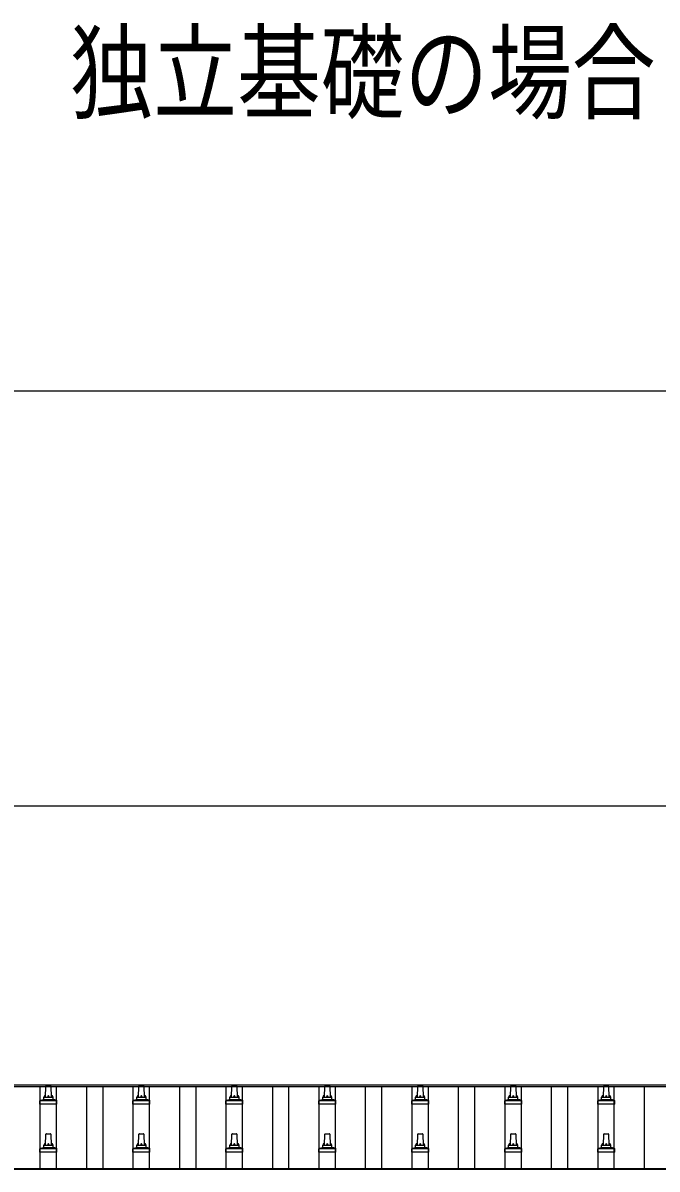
# Model space of a CAD drawing. Units: millimetres, scale not verified. Extents: x -21025 to 21025, y -14850 to 14850.
# Drawn here: x -13213 to -11849, y -3329 to -863 of the extents above; entities that cross this region are included whole.
import ezdxf
from ezdxf.enums import TextEntityAlignment as Align

# ---------------------------------------------------------------- set-up
doc = ezdxf.new("R2010")
doc.units = ezdxf.units.MM
doc.header["$LTSCALE"] = 60
for name, color, linetype in [('0-2_USER1', 3, 'Continuous'), ('0-3_YKK_11', 7, 'Continuous'), ('0-5_YKK_13', 4, 'Continuous'), ('0-6_YKK_A1', 4, 'Continuous'), ('0-7_YKK_D', 6, 'Continuous')]:
    doc.layers.add(name, color=color, linetype=linetype)
doc.styles.add('ＭＳ ゴシック', font='')
doc.styles.get('ＭＳ ゴシック').set_extended_font_data('MS Gothic')

msp = doc.modelspace()

# ---------------------------------------------------------------- linework, layer by layer
at = {"layer": '0-3_YKK_11'}
msp.add_line((6445.26, -1655.39), (-18105.75, -1655.39), dxfattribs=at)
at = {"layer": '0-5_YKK_13'}
for p, q in [((-13164.4, -3174.48), (-13163.67, -3150.96)), ((-13162.68, -3149.98), (-13154.13, -3149.98)), ((-13153.13, -3150.96), (-13152.4, -3174.48)), ((-12964.4, -3174.48), (-12963.67, -3150.96)), ((-12962.68, -3149.98), (-12954.13, -3149.98)), ((-12953.13, -3150.96), (-12952.4, -3174.48)), ((-12764.4, -3174.48), (-12763.67, -3150.96)), ((-12762.68, -3149.98), (-12754.13, -3149.98)), ((-12753.13, -3150.96), (-12752.4, -3174.48)), ((-12564.4, -3174.48), (-12563.67, -3150.96)), ((-12562.68, -3149.98), (-12554.13, -3149.98)), ((-12553.13, -3150.96), (-12552.4, -3174.48)), ((-12364.4, -3174.48), (-12363.67, -3150.96)), ((-12362.68, -3149.98), (-12354.13, -3149.98)), ((-12353.13, -3150.96), (-12352.4, -3174.48)), ((-12164.4, -3174.48), (-12163.67, -3150.96)), ((-12162.68, -3149.98), (-12154.13, -3149.98)), ((-12153.13, -3150.96), (-12152.4, -3174.48)), ((-11964.4, -3174.48), (-11963.67, -3150.96)), ((-11962.68, -3149.98), (-11954.13, -3149.98)), ((-11953.13, -3150.96), (-11952.4, -3174.48)), ((-13176.27, -3181.48), (-13140.53, -3181.48)), ((-13175.89, -3181.3), (-13169.17, -3179.67)), ((-13168.78, -3179.48), (-13148.02, -3179.48)), ((-13168.4, -3178.7), (-13168.4, -3174.48)), ((-13167.4, -3174.48), (-13149.4, -3174.48)), ((-13148.4, -3178.7), (-13148.4, -3174.48)), ((-13140.92, -3181.3), (-13147.64, -3179.67)), ((-12976.27, -3181.48), (-12940.53, -3181.48)), ((-12975.89, -3181.3), (-12969.17, -3179.67)), ((-12968.78, -3179.48), (-12948.02, -3179.48)), ((-12968.4, -3178.7), (-12968.4, -3174.48)), ((-12967.4, -3174.48), (-12949.4, -3174.48)), ((-12948.4, -3178.7), (-12948.4, -3174.48)), ((-12940.92, -3181.3), (-12947.64, -3179.67)), ((-12776.27, -3181.48), (-12740.53, -3181.48)), ((-12775.89, -3181.3), (-12769.17, -3179.67)), ((-12768.78, -3179.48), (-12748.02, -3179.48)), ((-12768.4, -3178.7), (-12768.4, -3174.48)), ((-12767.4, -3174.48), (-12749.4, -3174.48)), ((-12748.4, -3178.7), (-12748.4, -3174.48)), ((-12740.92, -3181.3), (-12747.64, -3179.67)), ((-12576.27, -3181.48), (-12540.53, -3181.48)), ((-12575.89, -3181.3), (-12569.17, -3179.67)), ((-12568.78, -3179.48), (-12548.02, -3179.48)), ((-12568.4, -3178.7), (-12568.4, -3174.48)), ((-12567.4, -3174.48), (-12549.4, -3174.48)), ((-12548.4, -3178.7), (-12548.4, -3174.48)), ((-12540.92, -3181.3), (-12547.64, -3179.67)), ((-12376.27, -3181.48), (-12340.53, -3181.48)), ((-12375.89, -3181.3), (-12369.17, -3179.67)), ((-12368.78, -3179.48), (-12348.02, -3179.48)), ((-12368.4, -3178.7), (-12368.4, -3174.48)), ((-12367.4, -3174.48), (-12349.4, -3174.48)), ((-12348.4, -3178.7), (-12348.4, -3174.48)), ((-12340.92, -3181.3), (-12347.64, -3179.67)), ((-12176.27, -3181.48), (-12140.53, -3181.48)), ((-12175.89, -3181.3), (-12169.17, -3179.67)), ((-12168.78, -3179.48), (-12148.02, -3179.48)), ((-12168.4, -3178.7), (-12168.4, -3174.48)), ((-12167.4, -3174.48), (-12149.4, -3174.48)), ((-12148.4, -3178.7), (-12148.4, -3174.48)), ((-12140.92, -3181.3), (-12147.64, -3179.67)), ((-11976.27, -3181.48), (-11940.53, -3181.48)), ((-11975.89, -3181.3), (-11969.17, -3179.67)), ((-11968.78, -3179.48), (-11948.02, -3179.48)), ((-11968.4, -3178.7), (-11968.4, -3174.48)), ((-11967.4, -3174.48), (-11949.4, -3174.48)), ((-11948.4, -3178.7), (-11948.4, -3174.48)), ((-11940.92, -3181.3), (-11947.64, -3179.67)), ((-13176.65, -3189.98), (-13176.65, -3182.27)), ((-13140.15, -3189.98), (-13176.65, -3189.98)), ((-13140.15, -3189.98), (-13140.15, -3182.27)), ((-12976.65, -3189.98), (-12976.65, -3182.27)), ((-12940.15, -3189.98), (-12976.65, -3189.98)), ((-12940.15, -3189.98), (-12940.15, -3182.27)), ((-12776.65, -3189.98), (-12776.65, -3182.27)), ((-12740.15, -3189.98), (-12776.65, -3189.98)), ((-12740.15, -3189.98), (-12740.15, -3182.27)), ((-12576.65, -3189.98), (-12576.65, -3182.27)), ((-12540.15, -3189.98), (-12576.65, -3189.98)), ((-12540.15, -3189.98), (-12540.15, -3182.27)), ((-12376.65, -3189.98), (-12376.65, -3182.27)), ((-12340.15, -3189.98), (-12376.65, -3189.98)), ((-12340.15, -3189.98), (-12340.15, -3182.27)), ((-12176.65, -3189.98), (-12176.65, -3182.27)), ((-12140.15, -3189.98), (-12176.65, -3189.98)), ((-12140.15, -3189.98), (-12140.15, -3182.27)), ((-11976.65, -3189.98), (-11976.65, -3182.27)), ((-11940.15, -3189.98), (-11976.65, -3189.98)), ((-11940.15, -3189.98), (-11940.15, -3182.27)), ((-13164.4, -3277.82), (-13163.67, -3254.29)), ((-13162.68, -3253.32), (-13154.13, -3253.32)), ((-13153.13, -3254.29), (-13152.4, -3277.82)), ((-12964.4, -3277.82), (-12963.67, -3254.29)), ((-12962.68, -3253.32), (-12954.13, -3253.32)), ((-12953.13, -3254.29), (-12952.4, -3277.82)), ((-12764.4, -3277.82), (-12763.67, -3254.29)), ((-12762.68, -3253.32), (-12754.13, -3253.32)), ((-12753.13, -3254.29), (-12752.4, -3277.82)), ((-12564.4, -3277.82), (-12563.67, -3254.29)), ((-12562.68, -3253.32), (-12554.13, -3253.32)), ((-12553.13, -3254.29), (-12552.4, -3277.82)), ((-12364.4, -3277.82), (-12363.67, -3254.29)), ((-12362.68, -3253.32), (-12354.13, -3253.32)), ((-12353.13, -3254.29), (-12352.4, -3277.82)), ((-12164.4, -3277.82), (-12163.67, -3254.29)), ((-12162.68, -3253.32), (-12154.13, -3253.32)), ((-12153.13, -3254.29), (-12152.4, -3277.82)), ((-11964.4, -3277.82), (-11963.67, -3254.29)), ((-11962.68, -3253.32), (-11954.13, -3253.32)), ((-11953.13, -3254.29), (-11952.4, -3277.82)), ((-13168.4, -3282.03), (-13168.4, -3277.82)), ((-13167.4, -3277.82), (-13149.4, -3277.82)), ((-13148.4, -3282.03), (-13148.4, -3277.82)), ((-12968.4, -3282.03), (-12968.4, -3277.82)), ((-12967.4, -3277.82), (-12949.4, -3277.82)), ((-12948.4, -3282.03), (-12948.4, -3277.82)), ((-12768.4, -3282.03), (-12768.4, -3277.82)), ((-12767.4, -3277.82), (-12749.4, -3277.82)), ((-12748.4, -3282.03), (-12748.4, -3277.82)), ((-12568.4, -3282.03), (-12568.4, -3277.82)), ((-12567.4, -3277.82), (-12549.4, -3277.82)), ((-12548.4, -3282.03), (-12548.4, -3277.82)), ((-12368.4, -3282.03), (-12368.4, -3277.82)), ((-12367.4, -3277.82), (-12349.4, -3277.82)), ((-12348.4, -3282.03), (-12348.4, -3277.82)), ((-12168.4, -3282.03), (-12168.4, -3277.82)), ((-12167.4, -3277.82), (-12149.4, -3277.82)), ((-12148.4, -3282.03), (-12148.4, -3277.82)), ((-11968.4, -3282.03), (-11968.4, -3277.82)), ((-11967.4, -3277.82), (-11949.4, -3277.82)), ((-11948.4, -3282.03), (-11948.4, -3277.82)), ((-13176.65, -3293.32), (-13176.65, -3285.6)), ((-13140.15, -3293.32), (-13176.65, -3293.32)), ((-13176.27, -3284.82), (-13140.53, -3284.82)), ((-13175.89, -3284.63), (-13169.17, -3283)), ((-13168.78, -3282.82), (-13148.02, -3282.82)), ((-13140.92, -3284.63), (-13147.64, -3283)), ((-13140.15, -3293.32), (-13140.15, -3285.6)), ((-12976.65, -3293.32), (-12976.65, -3285.6)), ((-12940.15, -3293.32), (-12976.65, -3293.32)), ((-12976.27, -3284.82), (-12940.53, -3284.82)), ((-12975.89, -3284.63), (-12969.17, -3283)), ((-12968.78, -3282.82), (-12948.02, -3282.82)), ((-12940.92, -3284.63), (-12947.64, -3283)), ((-12940.15, -3293.32), (-12940.15, -3285.6)), ((-12776.65, -3293.32), (-12776.65, -3285.6)), ((-12740.15, -3293.32), (-12776.65, -3293.32)), ((-12776.27, -3284.82), (-12740.53, -3284.82)), ((-12775.89, -3284.63), (-12769.17, -3283)), ((-12768.78, -3282.82), (-12748.02, -3282.82)), ((-12740.92, -3284.63), (-12747.64, -3283)), ((-12740.15, -3293.32), (-12740.15, -3285.6)), ((-12576.65, -3293.32), (-12576.65, -3285.6)), ((-12540.15, -3293.32), (-12576.65, -3293.32)), ((-12576.27, -3284.82), (-12540.53, -3284.82)), ((-12575.89, -3284.63), (-12569.17, -3283)), ((-12568.78, -3282.82), (-12548.02, -3282.82)), ((-12540.92, -3284.63), (-12547.64, -3283)), ((-12540.15, -3293.32), (-12540.15, -3285.6)), ((-12376.65, -3293.32), (-12376.65, -3285.6)), ((-12340.15, -3293.32), (-12376.65, -3293.32)), ((-12376.27, -3284.82), (-12340.53, -3284.82)), ((-12375.89, -3284.63), (-12369.17, -3283)), ((-12368.78, -3282.82), (-12348.02, -3282.82)), ((-12340.92, -3284.63), (-12347.64, -3283)), ((-12340.15, -3293.32), (-12340.15, -3285.6)), ((-12176.65, -3293.32), (-12176.65, -3285.6)), ((-12140.15, -3293.32), (-12176.65, -3293.32)), ((-12176.27, -3284.82), (-12140.53, -3284.82)), ((-12175.89, -3284.63), (-12169.17, -3283)), ((-12168.78, -3282.82), (-12148.02, -3282.82)), ((-12140.92, -3284.63), (-12147.64, -3283)), ((-12140.15, -3293.32), (-12140.15, -3285.6)), ((-11976.65, -3293.32), (-11976.65, -3285.6)), ((-11940.15, -3293.32), (-11976.65, -3293.32)), ((-11976.27, -3284.82), (-11940.53, -3284.82)), ((-11975.89, -3284.63), (-11969.17, -3283)), ((-11968.78, -3282.82), (-11948.02, -3282.82)), ((-11940.92, -3284.63), (-11947.64, -3283)), ((-11940.15, -3293.32), (-11940.15, -3285.6))]:
    msp.add_line(p, q, dxfattribs=at)
for centre, radius, start, end in [((-13162.68, -3150.98), 1, 90, 178.60509), ((-13154.13, -3150.98), 1, 1.39491, 90), ((-12962.68, -3150.98), 1, 90, 178.60509), ((-12954.13, -3150.98), 1, 1.39491, 90), ((-12762.68, -3150.98), 1, 90, 178.60509), ((-12754.13, -3150.98), 1, 1.39491, 90), ((-12562.68, -3150.98), 1, 90, 178.60509), ((-12554.13, -3150.98), 1, 1.39491, 90), ((-12362.68, -3150.98), 1, 90, 178.60509), ((-12354.13, -3150.98), 1, 1.39491, 90), ((-12162.68, -3150.98), 1, 90, 178.60509), ((-12154.13, -3150.98), 1, 1.39491, 90), ((-11962.68, -3150.98), 1, 90, 178.60509), ((-11954.13, -3150.98), 1, 1.39491, 90), ((-13175.65, -3182.27), 1, 103.62699, 180), ((-13169.4, -3178.7), 1, 283.62699, 0), ((-13164.32, -3175.12), 4.13, 90, 171.17633), ((-13167.4, -3175.48), 1, 90, 180), ((-13155.07, -3174.48), 4.83, 133.60282, 180), ((-13161.73, -3174.48), 4.83, 0, 46.39718), ((-13152.49, -3175.12), 4.13, 8.82367, 90), ((-13149.4, -3175.48), 1, 0, 90), ((-13147.4, -3178.7), 1, 180, 256.37301), ((-13141.15, -3182.27), 1, 0, 76.37301), ((-12975.65, -3182.27), 1, 103.62699, 180), ((-12969.4, -3178.7), 1, 283.62699, 0), ((-12964.32, -3175.12), 4.13, 90, 171.17633), ((-12967.4, -3175.48), 1, 90, 180), ((-12955.07, -3174.48), 4.83, 133.60282, 180), ((-12961.73, -3174.48), 4.83, 0, 46.39718), ((-12952.49, -3175.12), 4.13, 8.82367, 90), ((-12949.4, -3175.48), 1, 0, 90), ((-12947.4, -3178.7), 1, 180, 256.37301), ((-12941.15, -3182.27), 1, 0, 76.37301), ((-12775.65, -3182.27), 1, 103.62699, 180), ((-12769.4, -3178.7), 1, 283.62699, 0), ((-12764.32, -3175.12), 4.13, 90, 171.17633), ((-12767.4, -3175.48), 1, 90, 180), ((-12755.07, -3174.48), 4.83, 133.60282, 180), ((-12761.73, -3174.48), 4.83, 0, 46.39718), ((-12752.49, -3175.12), 4.13, 8.82367, 90), ((-12749.4, -3175.48), 1, 0, 90), ((-12747.4, -3178.7), 1, 180, 256.37301), ((-12741.15, -3182.27), 1, 0, 76.37301), ((-12575.65, -3182.27), 1, 103.62699, 180), ((-12569.4, -3178.7), 1, 283.62699, 0), ((-12564.32, -3175.12), 4.13, 90, 171.17633), ((-12567.4, -3175.48), 1, 90, 180), ((-12555.07, -3174.48), 4.83, 133.60282, 180), ((-12561.73, -3174.48), 4.83, 0, 46.39718), ((-12552.49, -3175.12), 4.13, 8.82367, 90), ((-12549.4, -3175.48), 1, 0, 90), ((-12547.4, -3178.7), 1, 180, 256.37301), ((-12541.15, -3182.27), 1, 0, 76.37301), ((-12375.65, -3182.27), 1, 103.62699, 180), ((-12369.4, -3178.7), 1, 283.62699, 0), ((-12364.32, -3175.12), 4.13, 90, 171.17633), ((-12367.4, -3175.48), 1, 90, 180), ((-12355.07, -3174.48), 4.83, 133.60282, 180), ((-12361.73, -3174.48), 4.83, 0, 46.39718), ((-12352.49, -3175.12), 4.13, 8.82367, 90), ((-12349.4, -3175.48), 1, 0, 90), ((-12347.4, -3178.7), 1, 180, 256.37301), ((-12341.15, -3182.27), 1, 0, 76.37301), ((-12175.65, -3182.27), 1, 103.62699, 180), ((-12169.4, -3178.7), 1, 283.62699, 0), ((-12164.32, -3175.12), 4.13, 90, 171.17633), ((-12167.4, -3175.48), 1, 90, 180), ((-12155.07, -3174.48), 4.83, 133.60282, 180), ((-12161.73, -3174.48), 4.83, 0, 46.39718), ((-12152.49, -3175.12), 4.13, 8.82367, 90), ((-12149.4, -3175.48), 1, 0, 90), ((-12147.4, -3178.7), 1, 180, 256.37301), ((-12141.15, -3182.27), 1, 0, 76.37301), ((-11975.65, -3182.27), 1, 103.62699, 180), ((-11969.4, -3178.7), 1, 283.62699, 0), ((-11964.32, -3175.12), 4.13, 90, 171.17633), ((-11967.4, -3175.48), 1, 90, 180), ((-11955.07, -3174.48), 4.83, 133.60282, 180), ((-11961.73, -3174.48), 4.83, 0, 46.39718), ((-11952.49, -3175.12), 4.13, 8.82367, 90), ((-11949.4, -3175.48), 1, 0, 90), ((-11947.4, -3178.7), 1, 180, 256.37301), ((-11941.15, -3182.27), 1, 0, 76.37301), ((-13162.68, -3254.32), 1, 90, 178.60509), ((-13154.13, -3254.32), 1, 1.39491, 90), ((-12962.68, -3254.32), 1, 90, 178.60509), ((-12954.13, -3254.32), 1, 1.39491, 90), ((-12762.68, -3254.32), 1, 90, 178.60509), ((-12754.13, -3254.32), 1, 1.39491, 90), ((-12562.68, -3254.32), 1, 90, 178.60509), ((-12554.13, -3254.32), 1, 1.39491, 90), ((-12362.68, -3254.32), 1, 90, 178.60509), ((-12354.13, -3254.32), 1, 1.39491, 90), ((-12162.68, -3254.32), 1, 90, 178.60509), ((-12154.13, -3254.32), 1, 1.39491, 90), ((-11962.68, -3254.32), 1, 90, 178.60509), ((-11954.13, -3254.32), 1, 1.39491, 90), ((-13164.32, -3278.45), 4.13, 90, 171.17633), ((-13167.4, -3278.82), 1, 90, 180), ((-13155.07, -3277.82), 4.83, 133.60282, 180), ((-13161.73, -3277.82), 4.83, 0, 46.39718), ((-13152.49, -3278.45), 4.13, 8.82367, 90), ((-13149.4, -3278.82), 1, 0, 90), ((-12964.32, -3278.45), 4.13, 90, 171.17633), ((-12967.4, -3278.82), 1, 90, 180), ((-12955.07, -3277.82), 4.83, 133.60282, 180), ((-12961.73, -3277.82), 4.83, 0, 46.39718), ((-12952.49, -3278.45), 4.13, 8.82367, 90), ((-12949.4, -3278.82), 1, 0, 90), ((-12764.32, -3278.45), 4.13, 90, 171.17633), ((-12767.4, -3278.82), 1, 90, 180), ((-12755.07, -3277.82), 4.83, 133.60282, 180), ((-12761.73, -3277.82), 4.83, 0, 46.39718), ((-12752.49, -3278.45), 4.13, 8.82367, 90), ((-12749.4, -3278.82), 1, 0, 90), ((-12564.32, -3278.45), 4.13, 90, 171.17633), ((-12567.4, -3278.82), 1, 90, 180), ((-12555.07, -3277.82), 4.83, 133.60282, 180), ((-12561.73, -3277.82), 4.83, 0, 46.39718), ((-12552.49, -3278.45), 4.13, 8.82367, 90), ((-12549.4, -3278.82), 1, 0, 90), ((-12364.32, -3278.45), 4.13, 90, 171.17633), ((-12367.4, -3278.82), 1, 90, 180), ((-12355.07, -3277.82), 4.83, 133.60282, 180), ((-12361.73, -3277.82), 4.83, 0, 46.39718), ((-12352.49, -3278.45), 4.13, 8.82367, 90), ((-12349.4, -3278.82), 1, 0, 90), ((-12164.32, -3278.45), 4.13, 90, 171.17633), ((-12167.4, -3278.82), 1, 90, 180), ((-12155.07, -3277.82), 4.83, 133.60282, 180), ((-12161.73, -3277.82), 4.83, 0, 46.39718), ((-12152.49, -3278.45), 4.13, 8.82367, 90), ((-12149.4, -3278.82), 1, 0, 90), ((-11964.32, -3278.45), 4.13, 90, 171.17633), ((-11967.4, -3278.82), 1, 90, 180), ((-11955.07, -3277.82), 4.83, 133.60282, 180), ((-11961.73, -3277.82), 4.83, 0, 46.39718), ((-11952.49, -3278.45), 4.13, 8.82367, 90), ((-11949.4, -3278.82), 1, 0, 90), ((-13175.65, -3285.6), 1, 103.62699, 180), ((-13169.4, -3282.03), 1, 283.62699, 0), ((-13147.4, -3282.03), 1, 180, 256.37301), ((-13141.15, -3285.6), 1, 0, 76.37301), ((-12975.65, -3285.6), 1, 103.62699, 180), ((-12969.4, -3282.03), 1, 283.62699, 0), ((-12947.4, -3282.03), 1, 180, 256.37301), ((-12941.15, -3285.6), 1, 0, 76.37301), ((-12775.65, -3285.6), 1, 103.62699, 180), ((-12769.4, -3282.03), 1, 283.62699, 0), ((-12747.4, -3282.03), 1, 180, 256.37301), ((-12741.15, -3285.6), 1, 0, 76.37301), ((-12575.65, -3285.6), 1, 103.62699, 180), ((-12569.4, -3282.03), 1, 283.62699, 0), ((-12547.4, -3282.03), 1, 180, 256.37301), ((-12541.15, -3285.6), 1, 0, 76.37301), ((-12375.65, -3285.6), 1, 103.62699, 180), ((-12369.4, -3282.03), 1, 283.62699, 0), ((-12347.4, -3282.03), 1, 180, 256.37301), ((-12341.15, -3285.6), 1, 0, 76.37301), ((-12175.65, -3285.6), 1, 103.62699, 180), ((-12169.4, -3282.03), 1, 283.62699, 0), ((-12147.4, -3282.03), 1, 180, 256.37301), ((-12141.15, -3285.6), 1, 0, 76.37301), ((-11975.65, -3285.6), 1, 103.62699, 180), ((-11969.4, -3282.03), 1, 283.62699, 0), ((-11947.4, -3282.03), 1, 180, 256.37301), ((-11941.15, -3285.6), 1, 0, 76.37301)]:
    msp.add_arc(centre, radius, start, end, dxfattribs=at)
at = {"layer": '0-6_YKK_A1'}
for p, q in [((-16381.4, -3147.96), (-8580.9, -3147.96)), ((-16381.4, -3151.55), (-8558.4, -3151.55)), ((-13175.9, -3327.57), (-13175.9, -3151.55)), ((-13140.9, -3327.57), (-13140.9, -3151.55)), ((-13075.9, -3327.57), (-13075.9, -3151.55)), ((-13040.9, -3327.57), (-13040.9, -3151.55)), ((-12975.9, -3327.57), (-12975.9, -3151.55)), ((-12940.9, -3327.57), (-12940.9, -3151.55)), ((-12875.9, -3327.57), (-12875.9, -3151.55)), ((-12840.9, -3327.57), (-12840.9, -3151.55)), ((-12775.9, -3327.57), (-12775.9, -3151.55)), ((-12740.9, -3327.57), (-12740.9, -3151.55)), ((-12675.9, -3327.57), (-12675.9, -3151.55)), ((-12640.9, -3327.57), (-12640.9, -3151.55)), ((-12575.9, -3327.57), (-12575.9, -3151.55)), ((-12540.9, -3327.57), (-12540.9, -3151.55)), ((-12475.9, -3327.57), (-12475.9, -3151.55)), ((-12440.9, -3327.57), (-12440.9, -3151.55)), ((-12375.9, -3327.57), (-12375.9, -3151.55)), ((-12340.9, -3327.57), (-12340.9, -3151.55)), ((-12275.9, -3327.57), (-12275.9, -3151.55)), ((-12240.9, -3327.57), (-12240.9, -3151.55)), ((-12175.9, -3327.57), (-12175.9, -3151.55)), ((-12140.9, -3327.57), (-12140.9, -3151.55)), ((-12075.9, -3327.57), (-12075.9, -3151.55)), ((-12040.9, -3327.57), (-12040.9, -3151.55)), ((-11975.9, -3327.57), (-11975.9, -3151.55)), ((-11940.9, -3327.57), (-11940.9, -3151.55)), ((-11875.9, -3327.57), (-11875.9, -3151.55)), ((-16381.4, -3327.81), (-10368.4, -3327.81)), ((-16376.7, -3329.37), (-10368.4, -3329.37))]:
    msp.add_line(p, q, dxfattribs=at)
at = {"layer": '0-7_YKK_D'}
msp.add_line((-16143.4, -2547.96), (-6973.4, -2547.96), dxfattribs=at)

# ---------------------------------------------------------------- texts
at = {"layer": '0-2_USER1', "style": 'ＭＳ ゴシック', "width": 0.8}
msp.add_text('独立基礎の場合', height=165, dxfattribs=at).set_placement((-13112.63, -1101.47), align=Align.BOTTOM_LEFT)

doc.saveas('drawing.dxf')
